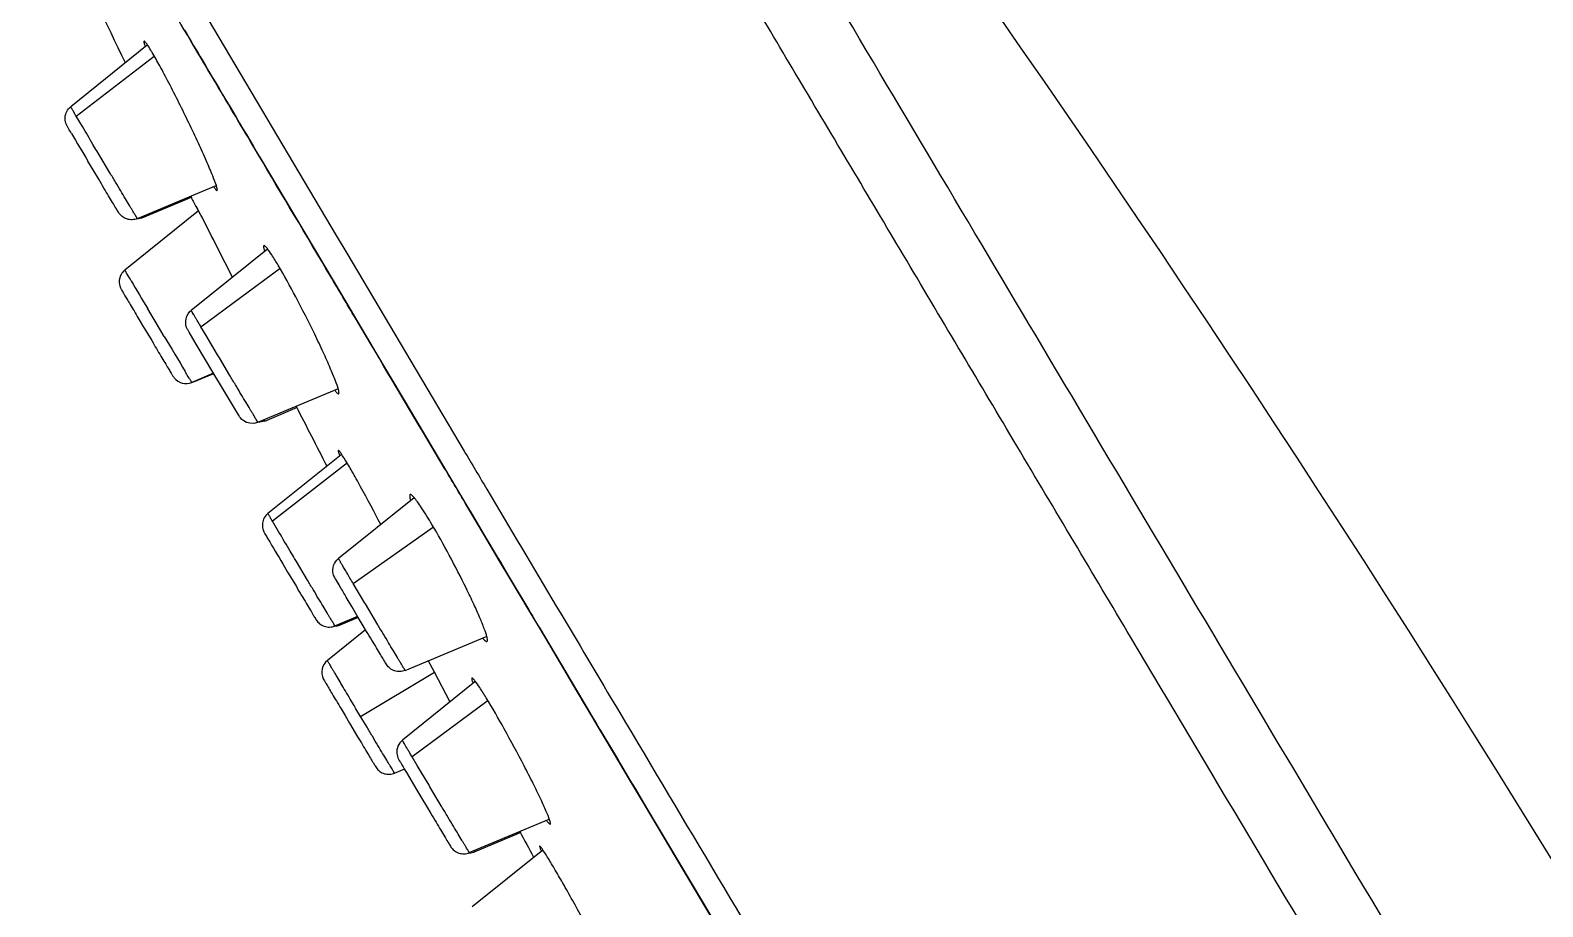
# Model space of a CAD drawing. Extents: x 881 to 2009, y 679 to 1506.
# Drawn here: x 1563.92 to 1594.06, y 1349.8 to 1367.27 of the extents above; entities that cross this region are included whole.
import ezdxf

# ---------------------------------------------------------------- set-up
doc = ezdxf.new("R2010")
doc.units = 0
doc.header["$LTSCALE"] = 10
doc.header["$MEASUREMENT"] = 0
doc.layers.add('1_1', color=7, linetype='CONTINUOUS')

msp = doc.modelspace()

# ---------------------------------------------------------------- linework, layer by layer
at = {"layer": '1_1', "color": 7, "linetype": 'Continuous'}
for p, q in [((1566.253, 1366.973), (1564.728, 1365.748)), ((1568.433, 1364.85), (1568.507, 1364.725)), ((1568.484, 1364.763), (1569.538, 1362.988)), ((1565.175, 1364.489), (1565.071, 1364.664)), ((1565.288, 1364.3), (1565.175, 1364.489)), ((1566.057, 1363.518), (1567.629, 1364.179)), ((1566.166, 1363.538), (1567.149, 1363.951)), ((1567.277, 1363.674), (1565.807, 1362.493)), ((1569.538, 1362.988), (1570.316, 1361.677)), ((1568.65, 1362.909), (1567.131, 1361.688)), ((1567.804, 1362.638), (1567.755, 1362.736)), ((1567.95, 1362.347), (1567.804, 1362.638)), ((1565.777, 1362.465), (1565.783, 1362.471)), ((1565.783, 1362.471), (1565.807, 1362.493)), ((1566.076, 1361.533), (1566.113, 1361.47)), ((1566.113, 1361.47), (1566.162, 1361.388)), ((1570.316, 1361.677), (1570.364, 1361.597)), ((1570.357, 1361.61), (1570.405, 1361.529)), ((1570.364, 1361.597), (1570.692, 1361.045)), ((1570.722, 1360.993), (1570.403, 1361.531)), ((1566.162, 1361.388), (1566.257, 1361.228)), ((1566.257, 1361.228), (1566.343, 1361.085)), ((1567.209, 1361.049), (1567.087, 1361.256)), ((1566.343, 1361.085), (1566.37, 1361.039)), ((1567.435, 1360.669), (1567.209, 1361.049)), ((1570.692, 1361.045), (1570.804, 1360.857)), ((1570.793, 1360.875), (1570.722, 1360.993)), ((1570.764, 1360.923), (1571.371, 1359.902)), ((1567.543, 1360.489), (1567.435, 1360.669)), ((1567.577, 1360.437), (1567.141, 1360.254)), ((1567.16, 1360.257), (1567.579, 1360.433)), ((1567.64, 1360.326), (1567.543, 1360.489)), ((1567.692, 1360.238), (1567.64, 1360.326)), ((1568.01, 1359.706), (1567.692, 1360.238)), ((1568.46, 1359.458), (1570.068, 1360.134)), ((1568.07, 1359.606), (1568.01, 1359.706)), ((1568.598, 1359.483), (1569.25, 1359.757)), ((1571.371, 1359.902), (1572.623, 1357.794)), ((1568.083, 1359.585), (1568.07, 1359.606)), ((1570.118, 1358.811), (1568.66, 1357.639)), ((1571.573, 1357.955), (1570.065, 1356.743)), ((1572.623, 1357.794), (1572.706, 1357.654)), ((1572.974, 1357.203), (1572.642, 1357.762)), ((1572.706, 1357.654), (1572.962, 1357.224)), ((1572.962, 1357.224), (1573.226, 1356.78)), ((1573.27, 1356.706), (1572.974, 1357.203)), ((1568.954, 1356.638), (1569.052, 1356.473)), ((1573.226, 1356.78), (1573.278, 1356.693)), ((1573.251, 1356.738), (1573.304, 1356.649)), ((1573.482, 1356.35), (1573.27, 1356.706)), ((1573.278, 1356.693), (1573.469, 1356.372)), ((1569.052, 1356.473), (1569.142, 1356.323)), ((1569.142, 1356.323), (1569.225, 1356.183)), ((1573.469, 1356.372), (1573.856, 1355.72)), ((1573.87, 1355.697), (1573.482, 1356.35)), ((1570.333, 1355.785), (1570.221, 1355.973)), ((1570.44, 1355.604), (1570.333, 1355.785)), ((1573.856, 1355.72), (1573.897, 1355.65)), ((1569.994, 1355.401), (1570.45, 1355.593)), ((1570.042, 1355.403), (1570.084, 1355.417)), ((1570.084, 1355.417), (1570.461, 1355.575)), ((1570.539, 1355.438), (1570.44, 1355.604)), ((1570.626, 1355.292), (1570.539, 1355.438)), ((1574.054, 1355.387), (1573.87, 1355.697)), ((1573.887, 1355.669), (1573.928, 1355.6)), ((1573.897, 1355.65), (1574.04, 1355.41)), ((1574.04, 1355.41), (1574.062, 1355.374)), ((1570.603, 1355.324), (1569.844, 1354.713)), ((1571.394, 1354.512), (1573.025, 1355.198)), ((1574.288, 1354.994), (1574.054, 1355.387)), ((1574.062, 1355.374), (1574.274, 1355.018)), ((1574.071, 1355.36), (1574.092, 1355.324)), ((1574.274, 1355.018), (1574.809, 1354.117)), ((1574.824, 1354.092), (1574.288, 1354.994)), ((1571.976, 1354.477), (1571.853, 1354.709)), ((1572.785, 1354.284), (1571.338, 1353.121)), ((1572.293, 1353.879), (1571.976, 1354.477)), ((1574.809, 1354.117), (1574.973, 1353.841)), ((1574.988, 1353.816), (1574.824, 1354.092)), ((1570.117, 1353.746), (1570.195, 1353.615)), ((1570.195, 1353.615), (1570.285, 1353.464)), ((1574.973, 1353.841), (1575.114, 1353.604)), ((1575.129, 1353.579), (1574.988, 1353.816)), ((1575.114, 1353.604), (1575.208, 1353.447)), ((1570.285, 1353.464), (1570.447, 1353.191)), ((1575.223, 1353.422), (1575.129, 1353.579)), ((1575.208, 1353.447), (1575.289, 1353.31)), ((1575.34, 1353.224), (1575.223, 1353.422)), ((1575.273, 1353.337), (1575.542, 1352.885)), ((1575.548, 1352.875), (1575.34, 1353.224)), ((1575.542, 1352.885), (1575.642, 1352.716)), ((1575.866, 1352.34), (1575.548, 1352.875)), ((1575.634, 1352.73), (1575.703, 1352.614)), ((1571.183, 1352.466), (1571.387, 1352.552)), ((1571.418, 1352.48), (1571.626, 1352.129)), ((1575.703, 1352.614), (1575.873, 1352.328)), ((1571.626, 1352.129), (1571.648, 1352.092)), ((1571.648, 1352.092), (1571.726, 1351.961)), ((1576.181, 1351.811), (1575.866, 1352.34)), ((1575.873, 1352.328), (1575.975, 1352.157)), ((1575.975, 1352.157), (1576.189, 1351.798)), ((1571.726, 1351.961), (1571.817, 1351.808)), ((1571.817, 1351.808), (1571.905, 1351.662)), ((1577.811, 1349.072), (1576.181, 1351.811)), ((1576.189, 1351.798), (1577.729, 1349.21)), ((1572.672, 1350.882), (1574.263, 1351.55)), ((1572.789, 1350.903), (1573.705, 1351.288)), ((1574.137, 1350.934), (1572.73, 1349.804)), ((1572.763, 1350.893), (1572.789, 1350.903))]:
    msp.add_line(p, q, dxfattribs=at)
at = {"layer": '1_1', "color": 9, "linetype": 'Continuous'}
for p, q in [((1564.838, 1365.56), (1566.395, 1366.753)), ((1564.962, 1365.351), (1564.838, 1365.56)), ((1565.289, 1364.801), (1565.251, 1364.865)), ((1565.51, 1364.43), (1565.289, 1364.801)), ((1567.323, 1361.361), (1568.905, 1362.53)), ((1566.334, 1361.603), (1566.266, 1361.716)), ((1566.43, 1361.442), (1566.334, 1361.603)), ((1566.592, 1361.169), (1566.43, 1361.442)), ((1567.426, 1361.187), (1567.323, 1361.361)), ((1567.656, 1360.801), (1567.426, 1361.187)), ((1567.678, 1360.764), (1567.656, 1360.801)), ((1567.691, 1360.743), (1567.678, 1360.764)), ((1567.9, 1360.392), (1567.691, 1360.743)), ((1567.913, 1360.37), (1567.9, 1360.392)), ((1570.247, 1358.648), (1568.748, 1357.488)), ((1568.879, 1357.268), (1568.748, 1357.488)), ((1570.358, 1356.246), (1571.958, 1357.378)), ((1569.227, 1356.683), (1569.189, 1356.747)), ((1569.447, 1356.314), (1569.227, 1356.683)), ((1570.591, 1355.853), (1570.358, 1356.246)), ((1570.601, 1355.837), (1570.591, 1355.853)), ((1570.85, 1355.419), (1570.601, 1355.837)), ((1570.504, 1353.598), (1571.977, 1354.476)), ((1570.375, 1353.815), (1570.299, 1353.943)), ((1573.05, 1353.913), (1571.532, 1352.791)), ((1570.413, 1353.751), (1570.375, 1353.815)), ((1570.504, 1353.598), (1570.413, 1353.751)), ((1570.634, 1353.381), (1570.504, 1353.598)), ((1571.635, 1352.618), (1571.532, 1352.791)), ((1571.869, 1352.225), (1571.635, 1352.618)), ((1571.887, 1352.195), (1571.869, 1352.225)), ((1572.111, 1351.818), (1571.887, 1352.195))]:
    msp.add_line(p, q, dxfattribs=at)
at = {"layer": '1_1', "color": 7, "linetype": 'Continuous'}
for points in [[(1567.087, 1361.256), (1567.067, 1361.291), (1567.063, 1361.298), (1567.06, 1361.303), (1567.056, 1361.31), (1567.05, 1361.321), (1567.039, 1361.346), (1567.031, 1361.37), (1567.024, 1361.403), (1567.02, 1361.432), (1567.02, 1361.472), (1567.027, 1361.522), (1567.043, 1361.571), (1567.067, 1361.617), (1567.104, 1361.663), (1567.131, 1361.688)], [(1568.46, 1359.458), (1568.449, 1359.454), (1568.377, 1359.437), (1568.296, 1359.439), (1568.233, 1359.456), (1568.178, 1359.485), (1568.139, 1359.516), (1568.109, 1359.548), (1568.093, 1359.569), (1568.088, 1359.578), (1568.083, 1359.585)], [(1569.97, 1355.394), (1569.985, 1355.394), (1570.042, 1355.403)], [(1572.666, 1350.88), (1572.702, 1350.881), (1572.763, 1350.893)]]:
    msp.add_lwpolyline(points, dxfattribs=at)
for centre, radius, start, end in [((1296.847, 1167.809), 349.157, 30.19247, 38.80703), ((1913.737, 1535.45), 386.719, 205.49143, 205.88415), ((1785.686, 1496.047), 256.773, 210.63182, 210.7752), ((1913.737, 1535.45), 386.719, 206.32349, 206.35728), ((1567.025, 1360.531), 0.3, 255.6633, 292.7836), ((1913.737, 1535.45), 386.719, 207.01761, 207.21599), ((1709.349, 1440.295), 163.429, 210.58616, 210.78921), ((1913.737, 1535.45), 386.719, 208.43622, 208.52227)]:
    msp.add_arc(centre, radius, start, end, dxfattribs=at)
at = {"layer": '1_1', "color": 9, "linetype": 'Continuous'}
for centre, radius, start, end in [((1832.171, 1519.935), 309.417, 210.63247, 210.75344), ((1800.778, 1500.734), 272.619, 210.79329, 210.9648), ((1575.543, 1352.62), 3.246, 211.4464, 211.6581)]:
    msp.add_arc(centre, radius, start, end, dxfattribs=at)
for points, knots in [([(1590.555, 1347.275), (1588.988, 1349.906), (1586.663, 1353.811), (1583.607, 1358.947), (1581.42, 1362.626), (1579.33, 1366.143), (1577.356, 1369.468), (1575.515, 1372.571), (1573.823, 1375.426), (1572.295, 1378.007), (1571.13, 1379.977), (1570.29, 1381.399), (1569.732, 1382.346), (1569.224, 1383.208), (1568.767, 1383.986), (1568.362, 1384.676), (1568.009, 1385.277), (1567.711, 1385.789), (1567.496, 1386.159), (1567.351, 1386.409), (1567.264, 1386.562), (1567.189, 1386.692), (1567.129, 1386.798), (1567.083, 1386.881), (1567.053, 1386.937), (1567.037, 1386.968), (1567.028, 1386.984), (1567.026, 1386.992), (1567.022, 1386.998), (1567.023, 1386.999)], [0, 0, 0, 0, 0.199037, 0.295298, 0.388265, 0.477135, 0.561123, 0.639499, 0.711581, 0.776738, 0.834405, 0.860267, 0.884075, 0.905776, 0.925319, 0.942665, 0.957776, 0.970617, 0.981161, 0.985565, 0.989387, 0.992625, 0.995275, 0.997337, 0.998812, 0.999328, 0.999697, 0.99992, 1, 1, 1, 1]), ([(1593.723, 1344.788), (1592.086, 1347.535), (1588.877, 1352.923), (1584.226, 1360.74), (1580.557, 1366.916), (1577.855, 1371.468), (1576.051, 1374.511), (1574.422, 1377.262), (1572.983, 1379.693), (1571.911, 1381.509), (1571.16, 1382.784), (1570.679, 1383.602), (1570.255, 1384.325), (1569.889, 1384.95), (1569.581, 1385.476), (1569.334, 1385.903), (1569.146, 1386.228), (1569.029, 1386.435), (1568.968, 1386.544), (1568.947, 1386.584), (1568.936, 1386.605), (1568.931, 1386.619), (1568.924, 1386.627), (1568.928, 1386.633), (1568.93, 1386.627), (1568.931, 1386.625)], [0, 0, 0, 0, 0.197251, 0.386711, 0.560971, 0.640228, 0.713184, 0.779115, 0.837376, 0.887394, 0.909153, 0.928674, 0.945909, 0.960814, 0.973353, 0.983497, 0.991218, 0.996498, 0.99822, 0.998851, 0.999328, 0.999652, 0.999823, 0.999857, 1, 1, 1, 1]), ([(1593.723, 1344.788), (1592.086, 1347.535), (1588.877, 1352.923), (1584.226, 1360.74), (1580.557, 1366.916), (1577.855, 1371.468), (1576.051, 1374.511), (1574.422, 1377.262), (1572.983, 1379.693), (1571.911, 1381.509), (1571.16, 1382.784), (1570.679, 1383.602), (1570.255, 1384.325), (1569.889, 1384.95), (1569.581, 1385.476), (1569.334, 1385.903), (1569.146, 1386.228), (1569.029, 1386.435), (1568.968, 1386.544), (1568.947, 1386.584), (1568.936, 1386.605), (1568.931, 1386.619), (1568.924, 1386.627), (1568.928, 1386.633), (1568.93, 1386.627), (1568.931, 1386.625)], [0, 0, 0, 0, 0.197251, 0.386711, 0.560971, 0.640228, 0.713184, 0.779115, 0.837376, 0.887394, 0.909153, 0.928674, 0.945909, 0.960814, 0.973353, 0.983497, 0.991218, 0.996498, 0.99822, 0.998851, 0.999328, 0.999652, 0.999823, 0.999857, 1, 1, 1, 1]), ([(1563.923, 1373.463), (1564.537, 1372.425), (1567.415, 1367.564), (1570.299, 1362.706), (1572.57, 1358.885)], [0, 0, 0, 0, 0.213472, 1, 1, 1, 1]), ([(1564.838, 1365.559), (1564.83, 1365.574), (1564.814, 1365.601), (1564.792, 1365.638), (1564.773, 1365.671), (1564.757, 1365.697), (1564.745, 1365.718), (1564.737, 1365.732), (1564.732, 1365.74), (1564.73, 1365.744), (1564.729, 1365.746), (1564.728, 1365.748), (1564.728, 1365.748)], [0, 0, 0, 0, 0.228301, 0.429229, 0.601553, 0.744046, 0.855547, 0.935511, 0.9636, 0.983724, 0.99586, 1, 1, 1, 1]), ([(1565.251, 1364.865), (1565.225, 1364.908), (1565.128, 1365.07), (1565.032, 1365.232), (1564.962, 1365.351)], [0, 0, 0, 0, 0.2707, 1, 1, 1, 1]), ([(1566.057, 1363.518), (1566.057, 1363.518), (1566.056, 1363.52), (1566.054, 1363.523), (1566.051, 1363.528), (1566.046, 1363.535), (1566.04, 1363.545), (1566.03, 1363.561), (1566.015, 1363.587), (1565.993, 1363.624), (1565.966, 1363.668), (1565.935, 1363.719), (1565.886, 1363.801), (1565.815, 1363.919), (1565.722, 1364.075), (1565.619, 1364.248), (1565.547, 1364.368), (1565.51, 1364.43)], [0, 0, 0, 0, 0.001176, 0.004655, 0.010426, 0.018469, 0.028767, 0.041299, 0.07299, 0.113361, 0.162068, 0.218719, 0.282917, 0.431989, 0.604728, 0.795993, 1, 1, 1, 1]), ([(1566.166, 1363.537), (1566.165, 1363.537), (1566.165, 1363.539), (1566.164, 1363.54), (1566.161, 1363.544), (1566.16, 1363.547), (1566.159, 1363.548)], [0, 0, 0, 0, 0.065139, 0.253622, 0.565361, 1, 1, 1, 1]), ([(1565.933, 1362.278), (1565.903, 1362.329), (1565.862, 1362.4), (1565.819, 1362.47), (1565.807, 1362.491)], [0, 0, 0, 0, 0.710316, 1, 1, 1, 1]), ([(1567.323, 1361.361), (1567.309, 1361.385), (1567.282, 1361.432), (1567.243, 1361.497), (1567.21, 1361.553), (1567.183, 1361.599), (1567.163, 1361.632), (1567.151, 1361.653), (1567.144, 1361.665), (1567.139, 1361.675), (1567.134, 1361.682), (1567.133, 1361.685), (1567.131, 1361.688), (1567.131, 1361.688)], [0, 0, 0, 0, 0.224386, 0.42404, 0.596651, 0.740029, 0.852886, 0.89759, 0.934328, 0.96299, 0.983494, 0.995828, 1, 1, 1, 1]), ([(1567.141, 1360.254), (1567.141, 1360.254), (1567.14, 1360.256), (1567.138, 1360.258), (1567.136, 1360.262), (1567.13, 1360.272), (1567.12, 1360.287), (1567.106, 1360.311), (1567.087, 1360.342), (1567.055, 1360.395), (1567.03, 1360.438), (1567.011, 1360.468)], [0, 0, 0, 0, 0.004551, 0.017114, 0.037652, 0.06612, 0.146646, 0.258298, 0.400542, 0.572341, 1, 1, 1, 1]), ([(1568.46, 1359.458), (1568.459, 1359.459), (1568.459, 1359.461), (1568.457, 1359.463), (1568.453, 1359.469), (1568.449, 1359.476), (1568.443, 1359.485), (1568.433, 1359.502), (1568.417, 1359.528), (1568.395, 1359.564), (1568.369, 1359.609), (1568.338, 1359.66), (1568.288, 1359.742), (1568.218, 1359.859), (1568.125, 1360.015), (1568.022, 1360.188), (1567.95, 1360.308), (1567.913, 1360.37)], [0, 0, 0, 0, 0.001256, 0.004791, 0.010608, 0.018707, 0.029076, 0.041687, 0.073505, 0.113912, 0.162651, 0.21935, 0.283544, 0.432515, 0.605123, 0.796194, 1, 1, 1, 1]), ([(1568.598, 1359.483), (1568.598, 1359.483), (1568.597, 1359.486), (1568.594, 1359.488), (1568.591, 1359.496), (1568.587, 1359.5), (1568.585, 1359.503)], [0, 0, 0, 0, 0.063486, 0.25126, 0.563482, 1, 1, 1, 1]), ([(1572.57, 1358.885), (1572.72, 1358.632), (1573.332, 1357.602), (1573.944, 1356.572), (1574.406, 1355.797)], [0, 0, 0, 0, 0.246502, 1, 1, 1, 1]), ([(1568.748, 1357.488), (1568.736, 1357.51), (1568.718, 1357.54), (1568.696, 1357.578), (1568.683, 1357.599), (1568.674, 1357.616), (1568.667, 1357.627), (1568.664, 1357.634), (1568.662, 1357.637), (1568.661, 1357.638), (1568.66, 1357.639), (1568.66, 1357.64)], [0, 0, 0, 0, 0.4298, 0.601782, 0.743912, 0.855263, 0.935132, 0.963213, 0.983384, 0.995641, 1, 1, 1, 1]), ([(1569.189, 1356.747), (1569.16, 1356.794), (1569.057, 1356.968), (1568.954, 1357.141), (1568.879, 1357.268)], [0, 0, 0, 0, 0.27297, 1, 1, 1, 1]), ([(1570.358, 1356.246), (1570.336, 1356.282), (1570.295, 1356.351), (1570.238, 1356.449), (1570.187, 1356.534), (1570.15, 1356.596), (1570.125, 1356.639), (1570.109, 1356.666), (1570.096, 1356.688), (1570.085, 1356.707), (1570.077, 1356.722), (1570.071, 1356.731), (1570.068, 1356.737), (1570.066, 1356.74), (1570.066, 1356.741), (1570.065, 1356.742), (1570.065, 1356.742)], [0, 0, 0, 0, 0.219082, 0.416759, 0.589381, 0.734099, 0.795388, 0.848986, 0.894667, 0.932284, 0.961729, 0.982897, 0.990345, 0.995684, 0.998902, 1, 1, 1, 1]), ([(1569.994, 1355.401), (1569.994, 1355.401), (1569.993, 1355.403), (1569.991, 1355.405), (1569.988, 1355.411), (1569.983, 1355.418), (1569.978, 1355.428), (1569.968, 1355.444), (1569.952, 1355.47), (1569.93, 1355.506), (1569.903, 1355.551), (1569.872, 1355.602), (1569.823, 1355.684), (1569.753, 1355.802), (1569.659, 1355.958), (1569.556, 1356.131), (1569.484, 1356.252), (1569.447, 1356.314)], [0, 0, 0, 0, 0.001167, 0.004627, 0.010385, 0.018428, 0.028732, 0.041271, 0.072955, 0.113275, 0.161966, 0.218616, 0.282786, 0.431827, 0.604565, 0.795885, 1, 1, 1, 1]), ([(1574.406, 1355.797), (1574.825, 1355.091), (1576.548, 1352.194), (1578.272, 1349.297), (1579.576, 1347.107)], [0, 0, 0, 0, 0.243743, 1, 1, 1, 1]), ([(1570.084, 1355.417), (1570.083, 1355.417), (1570.083, 1355.419), (1570.081, 1355.421), (1570.078, 1355.426), (1570.075, 1355.43), (1570.074, 1355.432)], [0, 0, 0, 0, 0.063706, 0.251502, 0.563598, 1, 1, 1, 1]), ([(1571.394, 1354.513), (1571.394, 1354.513), (1571.393, 1354.515), (1571.391, 1354.517), (1571.388, 1354.523), (1571.383, 1354.53), (1571.377, 1354.539), (1571.367, 1354.555), (1571.352, 1354.581), (1571.33, 1354.617), (1571.304, 1354.661), (1571.273, 1354.712), (1571.224, 1354.794), (1571.154, 1354.911), (1571.061, 1355.066), (1570.958, 1355.238), (1570.887, 1355.357), (1570.85, 1355.419)], [0, 0, 0, 0, 0.001186, 0.004659, 0.010411, 0.01843, 0.028705, 0.041224, 0.072921, 0.113252, 0.161885, 0.218487, 0.282665, 0.431636, 0.604388, 0.795729, 1, 1, 1, 1]), ([(1570.299, 1353.943), (1570.267, 1353.997), (1570.206, 1354.1), (1570.118, 1354.248), (1570.04, 1354.38), (1569.982, 1354.478), (1569.941, 1354.546), (1569.916, 1354.589), (1569.895, 1354.626), (1569.877, 1354.656), (1569.864, 1354.677), (1569.856, 1354.691), (1569.852, 1354.699), (1569.849, 1354.705), (1569.846, 1354.709), (1569.845, 1354.711), (1569.844, 1354.713), (1569.844, 1354.713)], [0, 0, 0, 0, 0.210096, 0.403732, 0.576327, 0.723763, 0.786826, 0.842284, 0.889826, 0.929137, 0.959939, 0.972102, 0.982088, 0.989884, 0.995476, 0.998851, 1, 1, 1, 1]), ([(1571.183, 1352.466), (1571.183, 1352.466), (1571.182, 1352.468), (1571.18, 1352.47), (1571.177, 1352.476), (1571.172, 1352.483), (1571.166, 1352.493), (1571.156, 1352.509), (1571.141, 1352.535), (1571.119, 1352.572), (1571.092, 1352.616), (1571.061, 1352.668), (1571.011, 1352.75), (1570.941, 1352.867), (1570.847, 1353.024), (1570.744, 1353.197), (1570.672, 1353.318), (1570.634, 1353.381)], [0, 0, 0, 0, 0.001179, 0.004655, 0.010414, 0.018442, 0.028722, 0.041236, 0.072905, 0.113237, 0.161883, 0.218477, 0.282646, 0.431639, 0.604294, 0.795583, 1, 1, 1, 1]), ([(1571.532, 1352.791), (1571.517, 1352.816), (1571.49, 1352.862), (1571.451, 1352.928), (1571.418, 1352.984), (1571.39, 1353.031), (1571.371, 1353.064), (1571.358, 1353.086), (1571.351, 1353.098), (1571.346, 1353.107), (1571.341, 1353.114), (1571.34, 1353.118), (1571.338, 1353.12), (1571.338, 1353.121)], [0, 0, 0, 0, 0.224356, 0.423999, 0.596617, 0.740012, 0.852876, 0.897581, 0.934322, 0.962987, 0.983493, 0.995828, 1, 1, 1, 1]), ([(1572.672, 1350.882), (1572.672, 1350.882), (1572.671, 1350.884), (1572.669, 1350.887), (1572.666, 1350.893), (1572.661, 1350.9), (1572.655, 1350.91), (1572.645, 1350.927), (1572.629, 1350.953), (1572.606, 1350.991), (1572.578, 1351.037), (1572.547, 1351.09), (1572.496, 1351.174), (1572.424, 1351.295), (1572.328, 1351.455), (1572.222, 1351.631), (1572.149, 1351.754), (1572.111, 1351.818)], [0, 0, 0, 0, 0.001262, 0.004813, 0.010656, 0.018793, 0.029209, 0.041872, 0.073818, 0.114379, 0.163289, 0.220158, 0.28451, 0.433721, 0.606335, 0.797056, 1, 1, 1, 1]), ([(1572.789, 1350.903), (1572.789, 1350.903), (1572.788, 1350.905), (1572.786, 1350.906), (1572.784, 1350.911), (1572.781, 1350.915), (1572.78, 1350.917)], [0, 0, 0, 0, 0.063654, 0.251359, 0.563628, 1, 1, 1, 1])]:
    msp.add_open_spline(points, degree=3, knots=knots, dxfattribs=at)
at = {"layer": '1_1', "color": 7, "linetype": 'Continuous'}
for points, knots in [([(1568.457, 1364.808), (1568.197, 1365.247), (1567.206, 1366.917), (1566.216, 1368.587), (1565.487, 1369.818)], [0, 0, 0, 0, 0.26305, 1, 1, 1, 1]), ([(1566.996, 1367.271), (1567.113, 1367.074), (1567.592, 1366.267), (1568.071, 1365.46), (1568.433, 1364.85)], [0, 0, 0, 0, 0.244283, 1, 1, 1, 1]), ([(1566.19, 1367.051), (1566.187, 1367.049), (1566.186, 1367.036), (1566.19, 1367.015), (1566.198, 1366.981), (1566.206, 1366.955), (1566.211, 1366.941)], [0, 0, 0, 0, 0.097509, 0.293051, 0.594403, 1, 1, 1, 1]), ([(1566.253, 1366.987), (1566.24, 1367.005), (1566.222, 1367.028), (1566.202, 1367.05), (1566.192, 1367.053), (1566.19, 1367.051)], [0, 0, 0, 0, 0.723253, 0.909948, 1, 1, 1, 1]), ([(1566.354, 1366.826), (1566.344, 1366.842), (1566.312, 1366.897), (1566.278, 1366.95), (1566.253, 1366.987)], [0, 0, 0, 0, 0.298935, 1, 1, 1, 1]), ([(1567.631, 1364.175), (1567.61, 1364.242), (1567.546, 1364.406), (1567.426, 1364.688), (1567.267, 1365.038), (1567.02, 1365.56), (1566.763, 1366.074), (1566.517, 1366.54), (1566.405, 1366.74), (1566.354, 1366.826)], [0, 0, 0, 0, 0.071605, 0.178911, 0.312138, 0.46317, 0.766977, 0.897505, 1, 1, 1, 1]), ([(1564.743, 1365.216), (1564.724, 1365.248), (1564.699, 1365.289), (1564.671, 1365.338), (1564.651, 1365.373), (1564.621, 1365.436), (1564.609, 1365.539), (1564.644, 1365.658), (1564.697, 1365.723), (1564.728, 1365.748)], [0, 0, 0, 0, 0.185281, 0.244689, 0.28455, 0.389611, 0.592552, 0.796207, 1, 1, 1, 1]), ([(1570.403, 1361.531), (1570.237, 1361.811), (1569.588, 1362.903), (1568.94, 1363.995), (1568.457, 1364.808)], [0, 0, 0, 0, 0.25599, 1, 1, 1, 1]), ([(1566.057, 1363.518), (1566.024, 1363.504), (1565.952, 1363.488), (1565.844, 1363.504), (1565.752, 1363.554), (1565.697, 1363.615), (1565.661, 1363.677), (1565.619, 1363.746), (1565.558, 1363.847), (1565.48, 1363.977), (1565.388, 1364.132), (1565.322, 1364.242), (1565.288, 1364.3)], [0, 0, 0, 0, 0.089764, 0.17951, 0.269123, 0.345839, 0.383627, 0.449425, 0.548835, 0.677795, 0.830507, 1, 1, 1, 1]), ([(1567.582, 1364.146), (1567.59, 1364.135), (1567.603, 1364.117), (1567.621, 1364.094), (1567.634, 1364.081), (1567.644, 1364.076), (1567.646, 1364.078)], [0, 0, 0, 0, 0.410372, 0.710996, 0.903353, 1, 1, 1, 1]), ([(1567.646, 1364.078), (1567.649, 1364.079), (1567.652, 1364.09), (1567.649, 1364.108), (1567.642, 1364.139), (1567.635, 1364.162), (1567.631, 1364.175)], [0, 0, 0, 0, 0.091946, 0.282409, 0.585384, 1, 1, 1, 1]), ([(1567.275, 1363.68), (1567.268, 1363.692), (1567.259, 1363.709), (1567.248, 1363.73), (1567.241, 1363.742), (1567.236, 1363.751), (1567.232, 1363.758), (1567.23, 1363.761), (1567.229, 1363.764), (1567.228, 1363.763)], [0, 0, 0, 0, 0.436365, 0.608329, 0.749252, 0.858972, 0.937336, 0.984242, 1, 1, 1, 1]), ([(1567.228, 1363.763), (1567.228, 1363.763), (1567.229, 1363.76), (1567.23, 1363.757), (1567.234, 1363.749), (1567.238, 1363.74), (1567.243, 1363.727), (1567.254, 1363.705), (1567.262, 1363.688), (1567.268, 1363.675)], [0, 0, 0, 0, 0.017461, 0.065576, 0.144605, 0.254477, 0.395082, 0.566294, 1, 1, 1, 1]), ([(1567.755, 1362.736), (1567.658, 1362.929), (1567.498, 1363.244), (1567.338, 1363.559), (1567.275, 1363.68)], [0, 0, 0, 0, 0.612882, 1, 1, 1, 1]), ([(1568.577, 1362.978), (1568.574, 1362.976), (1568.571, 1362.965), (1568.573, 1362.932), (1568.58, 1362.904), (1568.587, 1362.882)], [0, 0, 0, 0, 0.114731, 0.312911, 1, 1, 1, 1]), ([(1568.642, 1362.927), (1568.634, 1362.936), (1568.62, 1362.952), (1568.603, 1362.97), (1568.583, 1362.983), (1568.577, 1362.978)], [0, 0, 0, 0, 0.412311, 0.712224, 1, 1, 1, 1]), ([(1568.863, 1362.588), (1568.822, 1362.657), (1568.751, 1362.772), (1568.676, 1362.885), (1568.642, 1362.927)], [0, 0, 0, 0, 0.597857, 1, 1, 1, 1]), ([(1565.721, 1362.382), (1565.696, 1362.327), (1565.686, 1362.231), (1565.717, 1362.14), (1565.742, 1362.097), (1565.765, 1362.057), (1565.802, 1361.995), (1565.853, 1361.908), (1565.917, 1361.799), (1565.993, 1361.671), (1566.047, 1361.581), (1566.076, 1361.533)], [0, 0, 0, 0, 0.191229, 0.279999, 0.302404, 0.347708, 0.424144, 0.531375, 0.666164, 0.824117, 1, 1, 1, 1]), ([(1570.063, 1360.112), (1570.047, 1360.171), (1569.995, 1360.313), (1569.893, 1360.56), (1569.755, 1360.869), (1569.529, 1361.344), (1569.234, 1361.926), (1568.985, 1362.381), (1568.863, 1362.588)], [0, 0, 0, 0, 0.066351, 0.165078, 0.290613, 0.434615, 0.738736, 1, 1, 1, 1]), ([(1566.37, 1361.039), (1566.429, 1360.939), (1566.513, 1360.798), (1566.618, 1360.624), (1566.679, 1360.523), (1566.724, 1360.447), (1566.759, 1360.39), (1566.812, 1360.305), (1566.887, 1360.257), (1566.947, 1360.241)], [0, 0, 0, 0, 0.347136, 0.492247, 0.611258, 0.700094, 0.756502, 0.812554, 1, 1, 1, 1]), ([(1572.642, 1357.762), (1572.485, 1358.026), (1571.869, 1359.063), (1571.252, 1360.101), (1570.793, 1360.875)], [0, 0, 0, 0, 0.254196, 1, 1, 1, 1]), ([(1570, 1360.085), (1570.013, 1360.068), (1570.031, 1360.046), (1570.054, 1360.027), (1570.065, 1360.024), (1570.068, 1360.026)], [0, 0, 0, 0, 0.691383, 0.887322, 1, 1, 1, 1]), ([(1570.068, 1360.026), (1570.071, 1360.027), (1570.076, 1360.036), (1570.074, 1360.066), (1570.068, 1360.092), (1570.063, 1360.112)], [0, 0, 0, 0, 0.110728, 0.303168, 1, 1, 1, 1]), ([(1570.062, 1358.895), (1570.06, 1358.893), (1570.06, 1358.882), (1570.064, 1358.865), (1570.072, 1358.836), (1570.08, 1358.815), (1570.085, 1358.803)], [0, 0, 0, 0, 0.091293, 0.284503, 0.587919, 1, 1, 1, 1]), ([(1570.119, 1358.833), (1570.112, 1358.843), (1570.1, 1358.86), (1570.083, 1358.881), (1570.073, 1358.892), (1570.064, 1358.896), (1570.062, 1358.895)], [0, 0, 0, 0, 0.425655, 0.731043, 0.917477, 1, 1, 1, 1]), ([(1570.194, 1358.717), (1570.187, 1358.729), (1570.163, 1358.768), (1570.138, 1358.807), (1570.119, 1358.833)], [0, 0, 0, 0, 0.292899, 1, 1, 1, 1]), ([(1570.908, 1357.419), (1570.777, 1357.672), (1570.588, 1358.029), (1570.347, 1358.46), (1570.242, 1358.64), (1570.194, 1358.717)], [0, 0, 0, 0, 0.577556, 0.817254, 1, 1, 1, 1]), ([(1571.491, 1358.017), (1571.487, 1358.014), (1571.483, 1358.002), (1571.484, 1357.966), (1571.492, 1357.935), (1571.498, 1357.911)], [0, 0, 0, 0, 0.12106, 0.319645, 1, 1, 1, 1]), ([(1571.571, 1357.959), (1571.562, 1357.97), (1571.545, 1357.988), (1571.523, 1358.009), (1571.499, 1358.023), (1571.491, 1358.017)], [0, 0, 0, 0, 0.408542, 0.70601, 1, 1, 1, 1]), ([(1571.926, 1357.424), (1571.86, 1357.535), (1571.767, 1357.687), (1571.646, 1357.864), (1571.595, 1357.932), (1571.571, 1357.959)], [0, 0, 0, 0, 0.604363, 0.830994, 1, 1, 1, 1]), ([(1568.66, 1357.64), (1568.631, 1357.616), (1568.58, 1357.557), (1568.544, 1357.447), (1568.549, 1357.342), (1568.581, 1357.267), (1568.619, 1357.204), (1568.642, 1357.163), (1568.658, 1357.137)], [0, 0, 0, 0, 0.202141, 0.404372, 0.605616, 0.748026, 0.836315, 1, 1, 1, 1]), ([(1573.022, 1355.186), (1573.009, 1355.239), (1572.964, 1355.365), (1572.876, 1355.582), (1572.756, 1355.849), (1572.556, 1356.268), (1572.282, 1356.8), (1572.046, 1357.223), (1571.926, 1357.424)], [0, 0, 0, 0, 0.06588, 0.160618, 0.280754, 0.418135, 0.7187, 1, 1, 1, 1]), ([(1570.221, 1355.973), (1570.179, 1356.044), (1570.11, 1356.159), (1570.036, 1356.286), (1569.987, 1356.367), (1569.947, 1356.458), (1569.953, 1356.609), (1570.021, 1356.707), (1570.065, 1356.742)], [0, 0, 0, 0, 0.284218, 0.462727, 0.508095, 0.611383, 0.805538, 1, 1, 1, 1]), ([(1569.225, 1356.183), (1569.26, 1356.125), (1569.326, 1356.015), (1569.418, 1355.86), (1569.496, 1355.73), (1569.556, 1355.629), (1569.598, 1355.56), (1569.635, 1355.499), (1569.689, 1355.437), (1569.781, 1355.387), (1569.889, 1355.371), (1569.961, 1355.387), (1569.994, 1355.401)], [0, 0, 0, 0, 0.169667, 0.322457, 0.451428, 0.550807, 0.616541, 0.654008, 0.730397, 0.820166, 0.909992, 1, 1, 1, 1]), ([(1571.394, 1354.513), (1571.361, 1354.499), (1571.29, 1354.483), (1571.181, 1354.498), (1571.09, 1354.548), (1571.035, 1354.61), (1570.998, 1354.672), (1570.956, 1354.74), (1570.896, 1354.841), (1570.818, 1354.97), (1570.726, 1355.124), (1570.661, 1355.234), (1570.626, 1355.292)], [0, 0, 0, 0, 0.089844, 0.179607, 0.269213, 0.346216, 0.384313, 0.449959, 0.549197, 0.67799, 0.830571, 1, 1, 1, 1]), ([(1572.938, 1355.159), (1572.955, 1355.139), (1572.977, 1355.113), (1573.007, 1355.091), (1573.02, 1355.088), (1573.024, 1355.089)], [0, 0, 0, 0, 0.686922, 0.883314, 1, 1, 1, 1]), ([(1573.024, 1355.089), (1573.034, 1355.093), (1573.035, 1355.12), (1573.031, 1355.15), (1573.026, 1355.173), (1573.022, 1355.186)], [0, 0, 0, 0, 0.300909, 0.596782, 1, 1, 1, 1]), ([(1569.844, 1354.713), (1569.792, 1354.671), (1569.715, 1354.549), (1569.736, 1354.39), (1569.788, 1354.301), (1569.825, 1354.239), (1569.876, 1354.151), (1569.944, 1354.036), (1570.026, 1353.898), (1570.085, 1353.799), (1570.117, 1353.746)], [0, 0, 0, 0, 0.182795, 0.361117, 0.405469, 0.46611, 0.559753, 0.683339, 0.832063, 1, 1, 1, 1]), ([(1572.722, 1354.362), (1572.72, 1354.359), (1572.718, 1354.349), (1572.721, 1354.331), (1572.728, 1354.303), (1572.734, 1354.282), (1572.739, 1354.27)], [0, 0, 0, 0, 0.104666, 0.30027, 0.59793, 1, 1, 1, 1]), ([(1572.784, 1354.307), (1572.772, 1354.323), (1572.755, 1354.343), (1572.734, 1354.361), (1572.724, 1354.363), (1572.722, 1354.362)], [0, 0, 0, 0, 0.714157, 0.902477, 1, 1, 1, 1]), ([(1573.007, 1353.97), (1572.965, 1354.039), (1572.894, 1354.153), (1572.818, 1354.265), (1572.784, 1354.307)], [0, 0, 0, 0, 0.597518, 1, 1, 1, 1]), ([(1574.272, 1351.534), (1574.253, 1351.591), (1574.195, 1351.731), (1574.085, 1351.972), (1573.937, 1352.275), (1573.698, 1352.743), (1573.39, 1353.315), (1573.132, 1353.766), (1573.007, 1353.97)], [0, 0, 0, 0, 0.066128, 0.164649, 0.29, 0.433867, 0.738129, 1, 1, 1, 1]), ([(1570.447, 1353.191), (1570.48, 1353.137), (1570.541, 1353.034), (1570.627, 1352.891), (1570.698, 1352.772), (1570.753, 1352.681), (1570.792, 1352.617), (1570.828, 1352.556), (1570.886, 1352.496), (1570.978, 1352.45), (1571.082, 1352.437), (1571.151, 1352.453), (1571.183, 1352.466)], [0, 0, 0, 0, 0.168109, 0.317722, 0.442636, 0.537771, 0.599771, 0.640267, 0.725512, 0.816902, 0.908357, 1, 1, 1, 1]), ([(1571.338, 1353.121), (1571.3, 1353.09), (1571.239, 1353.009), (1571.216, 1352.867), (1571.247, 1352.77), (1571.279, 1352.715), (1571.301, 1352.677), (1571.348, 1352.598), (1571.388, 1352.53), (1571.418, 1352.48)], [0, 0, 0, 0, 0.202308, 0.404567, 0.576091, 0.614821, 0.672389, 0.756574, 1, 1, 1, 1]), ([(1571.905, 1351.662), (1571.939, 1351.604), (1572.005, 1351.494), (1572.097, 1351.34), (1572.175, 1351.21), (1572.235, 1351.11), (1572.277, 1351.041), (1572.313, 1350.98), (1572.368, 1350.918), (1572.459, 1350.868), (1572.568, 1350.852), (1572.639, 1350.868), (1572.672, 1350.882)], [0, 0, 0, 0, 0.169586, 0.322223, 0.451006, 0.550197, 0.615775, 0.653255, 0.730213, 0.820032, 0.90992, 1, 1, 1, 1]), ([(1574.219, 1351.511), (1574.232, 1351.494), (1574.25, 1351.473), (1574.271, 1351.453), (1574.281, 1351.45), (1574.284, 1351.451)], [0, 0, 0, 0, 0.702548, 0.897014, 1, 1, 1, 1]), ([(1574.284, 1351.451), (1574.287, 1351.452), (1574.29, 1351.461), (1574.286, 1351.489), (1574.278, 1351.515), (1574.272, 1351.534)], [0, 0, 0, 0, 0.099429, 0.289702, 1, 1, 1, 1]), ([(1574.075, 1351.012), (1574.073, 1351.011), (1574.074, 1351.001), (1574.078, 1350.986), (1574.088, 1350.96), (1574.096, 1350.941), (1574.1, 1350.93)], [0, 0, 0, 0, 0.083686, 0.275118, 0.580861, 1, 1, 1, 1]), ([(1574.128, 1350.951), (1574.121, 1350.961), (1574.11, 1350.977), (1574.093, 1350.998), (1574.084, 1351.008), (1574.076, 1351.014), (1574.075, 1351.012)], [0, 0, 0, 0, 0.429921, 0.738456, 0.924952, 1, 1, 1, 1]), ([(1575.463, 1348.562), (1575.355, 1348.777), (1575.113, 1349.235), (1574.801, 1349.804), (1574.544, 1350.259), (1574.377, 1350.549), (1574.241, 1350.775), (1574.162, 1350.902), (1574.128, 1350.951)], [0, 0, 0, 0, 0.263006, 0.567564, 0.711048, 0.83606, 0.934489, 1, 1, 1, 1])]:
    msp.add_open_spline(points, degree=3, knots=knots, dxfattribs=at)
for points in [[(1566.166, 1363.537), (1566.13, 1363.522), (1566.09, 1363.514), (1566.051, 1363.514)], [(1565.783, 1362.471), (1565.757, 1362.446), (1565.736, 1362.415), (1565.721, 1362.382)], [(1568.599, 1359.483), (1568.557, 1359.466), (1568.511, 1359.458), (1568.467, 1359.46)]]:
    msp.add_open_spline(points, degree=3, dxfattribs=at)

doc.saveas('drawing.dxf')
